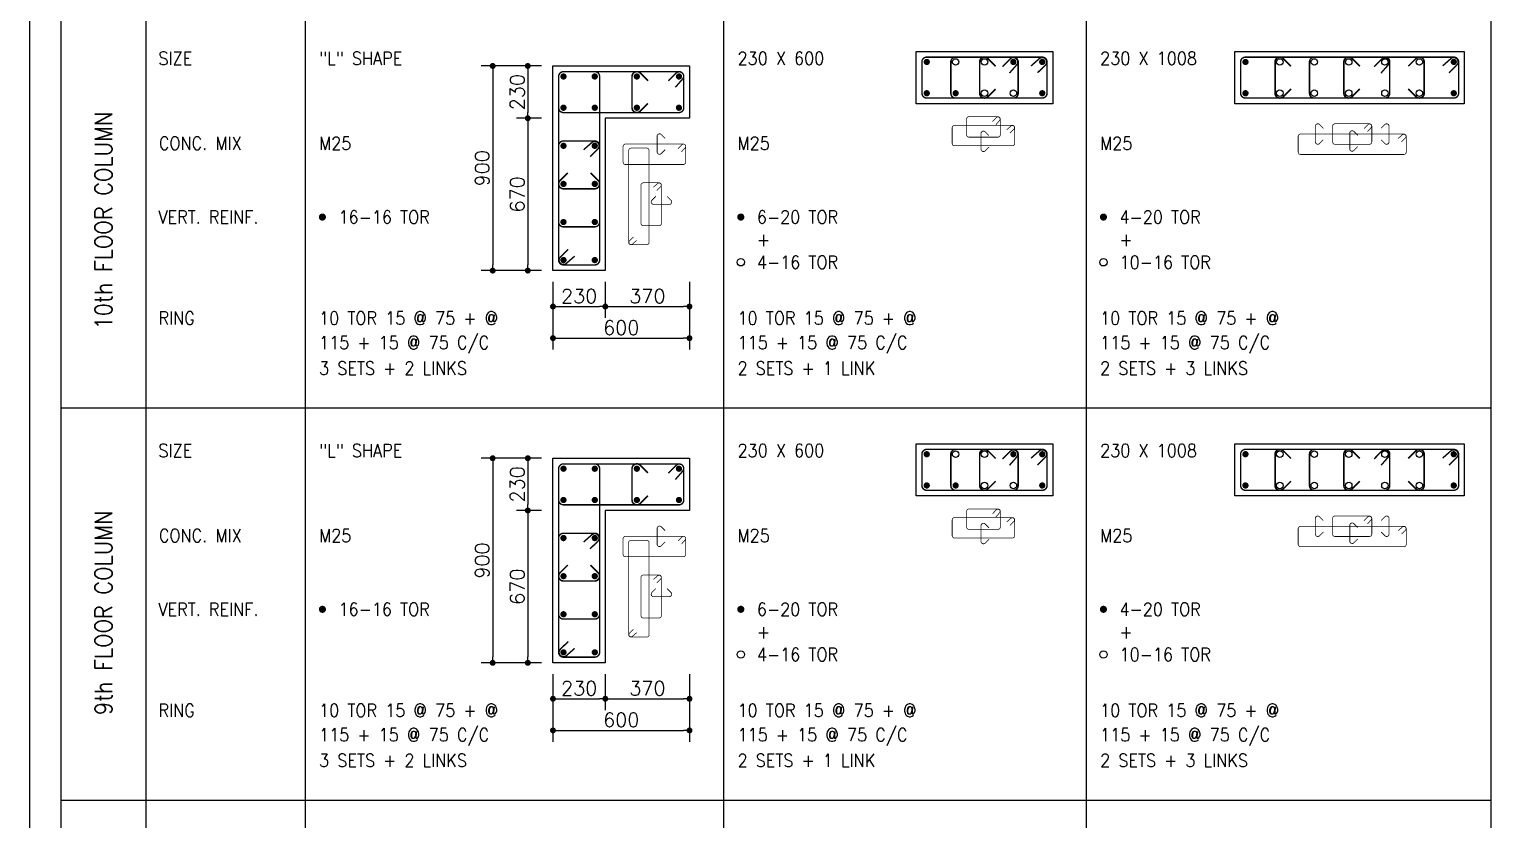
# Model space of a CAD drawing. Extents: x -200722 to 834823, y -494970 to 88783.
# Drawn here: x 329946 to 355894, y -168573 to -154676 of the extents above; entities that cross this region are included whole.
import ezdxf
from ezdxf.enums import TextEntityAlignment as Align

# ---------------------------------------------------------------- set-up
doc = ezdxf.new("R2010")
doc.units = 0
doc.header["$LTSCALE"] = 100
doc.header["$MEASUREMENT"] = 0
doc.header["$PDMODE"] = 34
doc.layers.get('0').update_dxf_attribs({"linetype": 'CONTINUOUS'})
doc.layers.get('DEFPOINTS').update_dxf_attribs({"linetype": 'CONTINUOUS'})
for name, color, linetype in [('5', 4, 'CONTINUOUS'), ('BEAM', 4, 'CONTINUOUS'), ('column', 240, 'CONTINUOUS'), ('STEEL', 6, 'CONTINUOUS'), ('TEXT', 2, 'CONTINUOUS')]:
    doc.layers.add(name, color=color, linetype=linetype)
doc.layers.add('9_PRINT BOUNDARY_NON PRINT', color=32, linetype='CONTINUOUS', plot=False)
doc.layers.add('9_TITLE TEXT', color=7, linetype='CONTINUOUS', lineweight=20)
doc.layers.add('g-dim', color=6, linetype='CONTINUOUS', lineweight=9)
doc.styles.add('ROMANS', font='romans.shx')
doc.styles.get("Standard").update_dxf_attribs({"font": 'simplex.shx'})
doc.dimstyles.new('STANDARD$0', dxfattribs={"dimtxt": 2.5, "dimasz": 2.5, "dimexe": 2, "dimexo": 0.7, "dimgap": 0.9, "dimtad": 1, "dimdec": 0, "dimdsep": 46, "dimtxsty": 'ROMANS', "dimcen": 0.09, "dimclrd": 4, "dimclre": 4, "dimclrt": 3, "dimadec": 0, "dimazin": 0, "dimtfac": 1, "dimtdec": 0, "dimtmove": 0, "dimatfit": 3, "dimfxl": 1, "dimtolj": 1, "dimtzin": 0, "dimarcsym": 0})

# ---------------------------------------------------------------- blocks, each defined once
blk = doc.blocks.new('DOT')
at = {"color": 0, "linetype": 'ByBlock'}
blk.add_line((-0.5, 0), (-1, 0), dxfattribs=at)
at = {"color": 0, "linetype": 'ByBlock', "const_width": 0.5}
blk.add_lwpolyline([(-0.25, 0, 1), (0.25, 0, 1)], format="xyb", close=True, dxfattribs=at)
blk = doc.blocks.new('*D1771')
at = {"layer": 'BEAM', "color": 0, "lineweight": -2, "transparency": 16777216}
for p, q in [((340069, -166017), (340069, -166649)), ((341549, -166017), (341549, -166649)), ((340173, -166449), (341445, -166449))]:
    blk.add_line(p, q, dxfattribs=at)
at = {"layer": 'DEFPOINTS', "color": 0, "lineweight": -3, "transparency": 16777216}
for p in [(340069, -165817), (341549, -165817), (341549, -166449)]:
    blk.add_point(p, dxfattribs=at)
at = {"layer": 'BEAM', "color": 0, "lineweight": -2, "transparency": 16777216, "xscale": 104, "yscale": 104, "zscale": 104, "rotation": 180}
blk.add_blockref('DOT', (340069, -166449), dxfattribs=at)
at = {"layer": 'BEAM', "color": 0, "lineweight": -2, "transparency": 16777216, "xscale": 104, "yscale": 104, "zscale": 104}
blk.add_blockref('DOT', (341549, -166449), dxfattribs=at)
at = {"layer": 'BEAM', "color": 0, "transparency": 16777216, "insert": (340809, -166265), "char_height": 248, "attachment_point": 5}
blk.add_mtext('\\A1;370', dxfattribs=at)
blk = doc.blocks.new('_DOT')
at = {"color": 0, "linetype": 'ByBlock'}
blk.add_line((-0.5, 0), (-1, 0), dxfattribs=at)
at = {"color": 0, "linetype": 'ByBlock', "const_width": 0.5}
blk.add_lwpolyline([(-0.25, 0, 1), (0.25, 0, 1)], format="xyb", close=True, dxfattribs=at)
blk = doc.blocks.new('*D1772')
at = {"layer": 'BEAM', "color": 0, "lineweight": -2, "transparency": 16777216}
for p, q in [((338949, -162217), (338506, -162217)), ((338706, -162321), (338706, -163033)), ((338949, -163137), (338506, -163137))]:
    blk.add_line(p, q, dxfattribs=at)
at = {"layer": 'DEFPOINTS', "color": 0, "lineweight": -3, "transparency": 16777216}
for p in [(339149, -162217, 27583), (338706, -163137), (339149, -163137, 27583)]:
    blk.add_point(p, dxfattribs=at)
at = {"layer": 'BEAM', "color": 0, "lineweight": -2, "transparency": 16777216, "xscale": 104, "yscale": 104, "zscale": 104}
for p, rotation in [((338706, -162217), 90), ((338706, -163137), 270)]:
    blk.add_blockref('DOT', p, dxfattribs=dict(at, rotation=rotation))
at = {"layer": 'BEAM', "color": 0, "transparency": 16777216, "insert": (338522, -162677), "char_height": 248, "attachment_point": 5, "rotation": 90}
blk.add_mtext('\\A1;230', dxfattribs=at)
blk = doc.blocks.new('*D1773')
at = {"layer": 'BEAM', "color": 0, "lineweight": -2, "transparency": 16777216}
for p, q in [((338949, -163137), (338506, -163137)), ((338706, -163241), (338706, -165713)), ((338949, -165817), (338506, -165817))]:
    blk.add_line(p, q, dxfattribs=at)
at = {"layer": 'DEFPOINTS', "color": 0, "lineweight": -3, "transparency": 16777216}
for p in [(339149, -163137, 27583), (338706, -165817), (339149, -165817, 27583)]:
    blk.add_point(p, dxfattribs=at)
at = {"layer": 'BEAM', "color": 0, "lineweight": -2, "transparency": 16777216, "xscale": 104, "yscale": 104, "zscale": 104}
for p, rotation in [((338706, -163137), 90), ((338706, -165817), 270)]:
    blk.add_blockref('DOT', p, dxfattribs=dict(at, rotation=rotation))
at = {"layer": 'BEAM', "color": 0, "transparency": 16777216, "insert": (338522, -164477), "char_height": 248, "attachment_point": 5, "rotation": 90}
blk.add_mtext('\\A1;670', dxfattribs=at)
blk = doc.blocks.new('*D1774')
at = {"layer": 'BEAM', "color": 0, "lineweight": -2, "transparency": 16777216}
for p, q in [((338949, -162217), (337889, -162217)), ((338089, -162321), (338089, -165713)), ((338949, -165817), (337889, -165817))]:
    blk.add_line(p, q, dxfattribs=at)
at = {"layer": 'DEFPOINTS', "color": 0, "lineweight": -3, "transparency": 16777216}
for p in [(339149, -162217, 27583), (338089, -165817), (339149, -165817, 27583)]:
    blk.add_point(p, dxfattribs=at)
at = {"layer": 'BEAM', "color": 0, "lineweight": -2, "transparency": 16777216, "xscale": 104, "yscale": 104, "zscale": 104}
for p, rotation in [((338089, -162217), 90), ((338089, -165817), 270)]:
    blk.add_blockref('DOT', p, dxfattribs=dict(at, rotation=rotation))
at = {"layer": 'BEAM', "color": 0, "transparency": 16777216, "insert": (337905, -164017), "char_height": 248, "attachment_point": 5, "rotation": 90}
blk.add_mtext('\\A1;900', dxfattribs=at)
blk = doc.blocks.new('*D1775')
at = {"layer": 'BEAM', "color": 0, "lineweight": -2, "transparency": 16777216}
for p, q in [((339149, -166017), (339149, -166649)), ((340069, -166017), (340069, -166649)), ((339253, -166449), (339965, -166449))]:
    blk.add_line(p, q, dxfattribs=at)
at = {"layer": 'DEFPOINTS', "color": 0, "lineweight": -3, "transparency": 16777216}
for p in [(339149, -165817), (340069, -165817), (340069, -166449)]:
    blk.add_point(p, dxfattribs=at)
at = {"layer": 'BEAM', "color": 0, "lineweight": -2, "transparency": 16777216, "xscale": 104, "yscale": 104, "zscale": 104, "rotation": 180}
blk.add_blockref('DOT', (339149, -166449), dxfattribs=at)
at = {"layer": 'BEAM', "color": 0, "lineweight": -2, "transparency": 16777216, "xscale": 104, "yscale": 104, "zscale": 104}
blk.add_blockref('DOT', (340069, -166449), dxfattribs=at)
at = {"layer": 'BEAM', "color": 0, "transparency": 16777216, "insert": (339609, -166265), "char_height": 248, "attachment_point": 5}
blk.add_mtext('\\A1;230', dxfattribs=at)
blk = doc.blocks.new('*D1776')
at = {"layer": 'BEAM', "color": 0, "lineweight": -2, "transparency": 16777216}
for p, q in [((339149, -166449), (339149, -167205)), ((341549, -166449), (341549, -167205)), ((339253, -167005), (341445, -167005))]:
    blk.add_line(p, q, dxfattribs=at)
at = {"layer": 'DEFPOINTS', "color": 0, "lineweight": -3, "transparency": 16777216}
for p in [(339149, -166249), (341549, -166249), (341549, -167005)]:
    blk.add_point(p, dxfattribs=at)
at = {"layer": 'BEAM', "color": 0, "lineweight": -2, "transparency": 16777216, "xscale": 104, "yscale": 104, "zscale": 104, "rotation": 180}
blk.add_blockref('DOT', (339149, -167005), dxfattribs=at)
at = {"layer": 'BEAM', "color": 0, "lineweight": -2, "transparency": 16777216, "xscale": 104, "yscale": 104, "zscale": 104}
blk.add_blockref('DOT', (341549, -167005), dxfattribs=at)
at = {"layer": 'BEAM', "color": 0, "transparency": 16777216, "insert": (340349, -166821), "char_height": 248, "attachment_point": 5}
blk.add_mtext('\\A1;600', dxfattribs=at)
blk = doc.blocks.new('*D1777')
at = {"layer": 'BEAM', "color": 0, "lineweight": -2, "transparency": 16777216}
for p, q in [((340069, -159117), (340069, -159749)), ((341549, -159117), (341549, -159749)), ((340173, -159549), (341445, -159549))]:
    blk.add_line(p, q, dxfattribs=at)
at = {"layer": 'DEFPOINTS', "color": 0, "lineweight": -3, "transparency": 16777216}
for p in [(340069, -158917), (341549, -158917), (341549, -159549)]:
    blk.add_point(p, dxfattribs=at)
at = {"layer": 'BEAM', "color": 0, "lineweight": -2, "transparency": 16777216, "xscale": 104, "yscale": 104, "zscale": 104, "rotation": 180}
blk.add_blockref('DOT', (340069, -159549), dxfattribs=at)
at = {"layer": 'BEAM', "color": 0, "lineweight": -2, "transparency": 16777216, "xscale": 104, "yscale": 104, "zscale": 104}
blk.add_blockref('DOT', (341549, -159549), dxfattribs=at)
at = {"layer": 'BEAM', "color": 0, "transparency": 16777216, "insert": (340809, -159365), "char_height": 248, "attachment_point": 5}
blk.add_mtext('\\A1;370', dxfattribs=at)
blk = doc.blocks.new('*D1778')
at = {"layer": 'BEAM', "color": 0, "lineweight": -2, "transparency": 16777216}
for p, q in [((338949, -155317), (338506, -155317)), ((338706, -155421), (338706, -156133)), ((338949, -156237), (338506, -156237))]:
    blk.add_line(p, q, dxfattribs=at)
at = {"layer": 'DEFPOINTS', "color": 0, "lineweight": -3, "transparency": 16777216}
for p in [(339149, -155317, 27583), (338706, -156237), (339149, -156237, 27583)]:
    blk.add_point(p, dxfattribs=at)
at = {"layer": 'BEAM', "color": 0, "lineweight": -2, "transparency": 16777216, "xscale": 104, "yscale": 104, "zscale": 104}
for p, rotation in [((338706, -155317), 90), ((338706, -156237), 270)]:
    blk.add_blockref('DOT', p, dxfattribs=dict(at, rotation=rotation))
at = {"layer": 'BEAM', "color": 0, "transparency": 16777216, "insert": (338522, -155777), "char_height": 248, "attachment_point": 5, "rotation": 90}
blk.add_mtext('\\A1;230', dxfattribs=at)
blk = doc.blocks.new('*D1779')
at = {"layer": 'BEAM', "color": 0, "lineweight": -2, "transparency": 16777216}
for p, q in [((338949, -156237), (338506, -156237)), ((338706, -156341), (338706, -158813)), ((338949, -158917), (338506, -158917))]:
    blk.add_line(p, q, dxfattribs=at)
at = {"layer": 'DEFPOINTS', "color": 0, "lineweight": -3, "transparency": 16777216}
for p in [(339149, -156237, 27583), (338706, -158917), (339149, -158917, 27583)]:
    blk.add_point(p, dxfattribs=at)
at = {"layer": 'BEAM', "color": 0, "lineweight": -2, "transparency": 16777216, "xscale": 104, "yscale": 104, "zscale": 104}
for p, rotation in [((338706, -156237), 90), ((338706, -158917), 270)]:
    blk.add_blockref('DOT', p, dxfattribs=dict(at, rotation=rotation))
at = {"layer": 'BEAM', "color": 0, "transparency": 16777216, "insert": (338522, -157577), "char_height": 248, "attachment_point": 5, "rotation": 90}
blk.add_mtext('\\A1;670', dxfattribs=at)
blk = doc.blocks.new('*D1780')
at = {"layer": 'BEAM', "color": 0, "lineweight": -2, "transparency": 16777216}
for p, q in [((338949, -155317), (337889, -155317)), ((338089, -155421), (338089, -158813)), ((338949, -158917), (337889, -158917))]:
    blk.add_line(p, q, dxfattribs=at)
at = {"layer": 'DEFPOINTS', "color": 0, "lineweight": -3, "transparency": 16777216}
for p in [(339149, -155317, 27583), (338089, -158917), (339149, -158917, 27583)]:
    blk.add_point(p, dxfattribs=at)
at = {"layer": 'BEAM', "color": 0, "lineweight": -2, "transparency": 16777216, "xscale": 104, "yscale": 104, "zscale": 104}
for p, rotation in [((338089, -155317), 90), ((338089, -158917), 270)]:
    blk.add_blockref('DOT', p, dxfattribs=dict(at, rotation=rotation))
at = {"layer": 'BEAM', "color": 0, "transparency": 16777216, "insert": (337905, -157117), "char_height": 248, "attachment_point": 5, "rotation": 90}
blk.add_mtext('\\A1;900', dxfattribs=at)
blk = doc.blocks.new('*D1781')
at = {"layer": 'BEAM', "color": 0, "lineweight": -2, "transparency": 16777216}
for p, q in [((339149, -159117), (339149, -159749)), ((340069, -159117), (340069, -159749)), ((339253, -159549), (339965, -159549))]:
    blk.add_line(p, q, dxfattribs=at)
at = {"layer": 'DEFPOINTS', "color": 0, "lineweight": -3, "transparency": 16777216}
for p in [(339149, -158917), (340069, -158917), (340069, -159549)]:
    blk.add_point(p, dxfattribs=at)
at = {"layer": 'BEAM', "color": 0, "lineweight": -2, "transparency": 16777216, "xscale": 104, "yscale": 104, "zscale": 104, "rotation": 180}
blk.add_blockref('DOT', (339149, -159549), dxfattribs=at)
at = {"layer": 'BEAM', "color": 0, "lineweight": -2, "transparency": 16777216, "xscale": 104, "yscale": 104, "zscale": 104}
blk.add_blockref('DOT', (340069, -159549), dxfattribs=at)
at = {"layer": 'BEAM', "color": 0, "transparency": 16777216, "insert": (339609, -159365), "char_height": 248, "attachment_point": 5}
blk.add_mtext('\\A1;230', dxfattribs=at)
blk = doc.blocks.new('*D1782')
at = {"layer": 'BEAM', "color": 0, "lineweight": -2, "transparency": 16777216}
for p, q in [((339149, -159549), (339149, -160305)), ((341549, -159549), (341549, -160305)), ((339253, -160105), (341445, -160105))]:
    blk.add_line(p, q, dxfattribs=at)
at = {"layer": 'DEFPOINTS', "color": 0, "lineweight": -3, "transparency": 16777216}
for p in [(339149, -159349), (341549, -159349), (341549, -160105)]:
    blk.add_point(p, dxfattribs=at)
at = {"layer": 'BEAM', "color": 0, "lineweight": -2, "transparency": 16777216, "xscale": 104, "yscale": 104, "zscale": 104, "rotation": 180}
blk.add_blockref('DOT', (339149, -160105), dxfattribs=at)
at = {"layer": 'BEAM', "color": 0, "lineweight": -2, "transparency": 16777216, "xscale": 104, "yscale": 104, "zscale": 104}
blk.add_blockref('DOT', (341549, -160105), dxfattribs=at)
at = {"layer": 'BEAM', "color": 0, "transparency": 16777216, "insert": (340349, -159921), "char_height": 248, "attachment_point": 5}
blk.add_mtext('\\A1;600', dxfattribs=at)

msp = doc.modelspace()

# ---------------------------------------------------------------- linework, layer by layer
at = {"color": 18, "true_color": 0x000000}
msp.add_lwpolyline([(330496.4, -183032.7), (421906.4, -183032.7), (421906.4, -118792.7), (330496.4, -118792.7)], close=True, dxfattribs=at)
at = {"layer": '5', "color": 7, "lineweight": -2}
for p, q in [((331996.4, -183032.7), (331996.4, -133732.7)), ((334796.4, -183032.7), (334796.4, -133732.7)), ((342152.3, -183032.7), (342152.3, -133732.7)), ((348527.2, -183032.7), (348527.2, -133732.7)), ((355643.1, -183032.7), (355643.1, -133732.7)), ((330496.4, -161332.7), (355643.1, -161332.7)), ((330496.4, -168232.7), (355643.1, -168232.7))]:
    msp.add_line(p, q, dxfattribs=at)
at = {"layer": '9_PRINT BOUNDARY_NON PRINT', "color": 18, "true_color": 0x000000}
msp.add_lwpolyline([(329946.4, -183582.7), (422456.4, -183582.7), (422456.4, -118242.7), (329946.4, -118242.7)], close=True, dxfattribs=at)
at = {"layer": '9_TITLE TEXT', "color": 18, "true_color": 0x000000}
msp.add_lwpolyline([(421906.4, -118792.7), (330496.4, -118792.7), (330496.4, -183032.7), (421906.4, -183032.7)], dxfattribs=at)
at = {"layer": 'column', "color": 4, "linetype": 'Continuous'}
for points in [[(345535.1, -155061.6), (347935.1, -155061.6), (347935.1, -155981.6), (345535.1, -155981.6), (345535.1, -155061.6)], [(351137.9, -155061.6), (355169.9, -155061.6), (355169.9, -155981.6), (351137.9, -155981.6), (351137.9, -155061.6)], [(340068.5, -156237), (340068.5, -158917), (339148.5, -158917), (339148.5, -155317), (341548.5, -155317), (341548.5, -156237), (340068.5, -156237)], [(340068.5, -155317), (340068.5, -155317.1)], [(345535.1, -161961.6), (347935.1, -161961.6), (347935.1, -162881.6), (345535.1, -162881.6), (345535.1, -161961.6)], [(351137.9, -161961.6), (355169.9, -161961.6), (355169.9, -162881.6), (351137.9, -162881.6), (351137.9, -161961.6)], [(340068.5, -163137), (340068.5, -165817), (339148.5, -165817), (339148.5, -162217), (341548.5, -162217), (341548.5, -163137), (340068.5, -163137)], [(340068.5, -162217), (340068.5, -162217.1)]]:
    msp.add_lwpolyline(points, dxfattribs=at)
at = {"layer": 'g-dim', "color": 62, "lineweight": -2}
for points, const_width in [([(346142.6, -155796.6), (346142.6, -155246.6, -0.4142136), (346227.6, -155161.6), (347242.6, -155161.6, -0.4142136), (347327.6, -155246.6), (347327.6, -155796.6, -0.4142136), (347242.6, -155881.6), (346227.6, -155881.6, -0.4142136)], 25), ([(352447.9, -155796.6), (352447.9, -155246.6, -0.4142136), (352532.9, -155161.6), (353774.9, -155161.6, -0.4142136), (353859.9, -155246.6), (353859.9, -155796.6, -0.4142136), (353774.9, -155881.6), (352532.9, -155881.6, -0.4142136)], 25), ([(346420.4, -156527), (346420.4, -156252, -0.4142136), (346462.9, -156209.5), (346970.4, -156209.5, -0.4142136), (347012.9, -156252), (347012.9, -156527, -0.4142136), (346970.4, -156569.5), (346462.9, -156569.5, -0.4142136)], 12.5), ([(352854.2, -156651.8), (352854.2, -156376.8, -0.4142136), (352896.7, -156334.3), (353501.7, -156334.3, -0.4142136), (353544.2, -156376.8), (353544.2, -156651.8, -0.4142136), (353501.7, -156694.3), (352896.7, -156694.3, -0.4142136)], 12.5), ([(339333.5, -158147), (339883.5, -158147, 0.4142136), (339968.5, -158062), (339968.5, -156722, 0.4142136), (339883.5, -156637), (339333.5, -156637, 0.4142136), (339248.5, -156722), (339248.5, -158062, 0.4142136)], 25), ([(340738.3, -158127.4), (341013.3, -158127.4, 0.4142136), (341055.8, -158084.9), (341055.8, -157414.9, 0.4142136), (341013.3, -157372.4), (340738.3, -157372.4, 0.4142136), (340695.8, -157414.9), (340695.8, -158084.9, 0.4142136)], 12.5), ([(346142.6, -162696.6), (346142.6, -162146.6, -0.4142136), (346227.6, -162061.6), (347242.6, -162061.6, -0.4142136), (347327.6, -162146.6), (347327.6, -162696.6, -0.4142136), (347242.6, -162781.6), (346227.6, -162781.6, -0.4142136)], 25), ([(352447.9, -162696.6), (352447.9, -162146.6, -0.4142136), (352532.9, -162061.6), (353774.9, -162061.6, -0.4142136), (353859.9, -162146.6), (353859.9, -162696.6, -0.4142136), (353774.9, -162781.6), (352532.9, -162781.6, -0.4142136)], 25), ([(346420.4, -163427), (346420.4, -163152, -0.4142136), (346462.9, -163109.5), (346970.4, -163109.5, -0.4142136), (347012.9, -163152), (347012.9, -163427, -0.4142136), (346970.4, -163469.5), (346462.9, -163469.5, -0.4142136)], 12.5), ([(352854.2, -163551.8), (352854.2, -163276.8, -0.4142136), (352896.7, -163234.3), (353501.7, -163234.3, -0.4142136), (353544.2, -163276.8), (353544.2, -163551.8, -0.4142136), (353501.7, -163594.3), (352896.7, -163594.3, -0.4142136)], 12.5), ([(339333.5, -165047), (339883.5, -165047, 0.4142136), (339968.5, -164962), (339968.5, -163622, 0.4142136), (339883.5, -163537), (339333.5, -163537, 0.4142136), (339248.5, -163622), (339248.5, -164962, 0.4142136)], 25), ([(340738.3, -165027.4), (341013.3, -165027.4, 0.4142136), (341055.8, -164984.9), (341055.8, -164314.9, 0.4142136), (341013.3, -164272.4), (340738.3, -164272.4, 0.4142136), (340695.8, -164314.9), (340695.8, -164984.9, 0.4142136)], 12.5)]:
    msp.add_lwpolyline(points, format="xyb", close=True, dxfattribs=dict(at, const_width=const_width))
for points, const_width in [([(347051.7, -155329.8), (347192.4, -155187.7, -0.9275277), (347301, -155297.3), (347173.7, -155442.3)], 25), ([(353584, -155329.8), (353724.7, -155187.7, -0.9275277), (353833.3, -155297.3), (353706, -155442.3)], 25), ([(346875, -156293.6), (346945.3, -156222.5, -0.9275277), (346999.6, -156277.3), (346935.9, -156349.8)], 12.5), ([(353406.3, -156418.4), (353476.7, -156347.3, -0.9275277), (353531, -156402.1), (353467.3, -156474.7)], 12.5), ([(339800.3, -156912.9), (339942.4, -156772.2, 0.9275277), (339832.8, -156663.6), (339687.8, -156791)], 25), ([(340971.7, -157510.3), (341042.8, -157440, 0.9275277), (340988, -157385.7), (340915.5, -157449.3)], 12.5), ([(347051.7, -162229.8), (347192.4, -162087.7, -0.9275277), (347301, -162197.3), (347173.7, -162342.3)], 25), ([(353584, -162229.8), (353724.7, -162087.7, -0.9275277), (353833.3, -162197.3), (353706, -162342.3)], 25), ([(346875, -163193.6), (346945.3, -163122.5, -0.9275277), (346999.6, -163177.3), (346935.9, -163249.8)], 12.5), ([(353406.3, -163318.4), (353476.7, -163247.3, -0.9275277), (353531, -163302.1), (353467.3, -163374.7)], 12.5), ([(339800.3, -163812.9), (339942.4, -163672.2, 0.9275277), (339832.8, -163563.6), (339687.8, -163691)], 25), ([(340971.7, -164410.3), (341042.8, -164340, 0.9275277), (340988, -164285.7), (340915.5, -164349.3)], 12.5)]:
    msp.add_lwpolyline(points, format="xyb", dxfattribs=dict(at, const_width=const_width))
at = {"layer": 'STEEL', "color": 18, "true_color": 0x000000}
for points, const_width in [([(345720.1, -155161.6), (347750.1, -155161.6, -0.4142136), (347835.1, -155246.6), (347835.1, -155796.6, -0.4142136), (347750.1, -155881.6), (345720.1, -155881.6, -0.4142136), (345635.1, -155796.6), (345635.1, -155246.6, -0.4142136)], 25), ([(354984.9, -155161.6), (351322.9, -155161.6, 0.4142136), (351237.9, -155246.6), (351237.9, -155796.6, 0.4142136), (351322.9, -155881.6), (354984.9, -155881.6, 0.4142136), (355069.9, -155796.6), (355069.9, -155246.6, 0.4142136)], 25), ([(339333.5, -155417), (339883.5, -155417, -0.4142136), (339968.5, -155502), (339968.5, -158732, -0.4142136), (339883.5, -158817), (339333.5, -158817, -0.4142136), (339248.5, -158732), (339248.5, -155502, -0.4142136)], 25), ([(339333.5, -155417), (341363.5, -155417, -0.4142136), (341448.5, -155502), (341448.5, -156052, -0.4142136), (341363.5, -156137), (339333.5, -156137, -0.4142136), (339248.5, -156052), (339248.5, -155502, -0.4142136)], 25), ([(346209.1, -156361.3), (347224.1, -156361.3, -0.4142136), (347266.6, -156403.8), (347266.6, -156678.8, -0.4142136), (347224.1, -156721.3), (346209.1, -156721.3, -0.4142136), (346166.6, -156678.8), (346166.6, -156403.8, -0.4142136)], 12.5), ([(340424.6, -156690.7), (341439.6, -156690.7, -0.4142136), (341482.1, -156733.2), (341482.1, -157008.2, -0.4142136), (341439.6, -157050.7), (340424.6, -157050.7, -0.4142136), (340382.1, -157008.2), (340382.1, -156733.2, -0.4142136)], 12.5), ([(354106.7, -156514.3), (352291.7, -156514.3, 0.4142136), (352249.2, -156556.8), (352249.2, -156831.8, 0.4142136), (352291.7, -156874.3), (354106.7, -156874.3, 0.4142136), (354149.2, -156831.8), (354149.2, -156556.8, 0.4142136)], 12.5), ([(340521.8, -156762.4), (340796.8, -156762.4, -0.4142136), (340839.3, -156804.9), (340839.3, -158419.9, -0.4142136), (340796.8, -158462.4), (340521.8, -158462.4, -0.4142136), (340479.3, -158419.9), (340479.3, -156804.9, -0.4142136)], 12.5), ([(335063.8, -157975.2, 1), (335126.3, -157975.2, 1)], 62.5), ([(342419.8, -157975.2, 1), (342482.3, -157975.2, 1)], 62.5), ([(348794.6, -157975.2, 1), (348857.1, -157975.2, 1)], 62.5), ([(345720.1, -162061.6), (347750.1, -162061.6, -0.4142136), (347835.1, -162146.6), (347835.1, -162696.6, -0.4142136), (347750.1, -162781.6), (345720.1, -162781.6, -0.4142136), (345635.1, -162696.6), (345635.1, -162146.6, -0.4142136)], 25), ([(354984.9, -162061.6), (351322.9, -162061.6, 0.4142136), (351237.9, -162146.6), (351237.9, -162696.6, 0.4142136), (351322.9, -162781.6), (354984.9, -162781.6, 0.4142136), (355069.9, -162696.6), (355069.9, -162146.6, 0.4142136)], 25), ([(339333.5, -162317), (339883.5, -162317, -0.4142136), (339968.5, -162402), (339968.5, -165632, -0.4142136), (339883.5, -165717), (339333.5, -165717, -0.4142136), (339248.5, -165632), (339248.5, -162402, -0.4142136)], 25), ([(339333.5, -162317), (341363.5, -162317, -0.4142136), (341448.5, -162402), (341448.5, -162952, -0.4142136), (341363.5, -163037), (339333.5, -163037, -0.4142136), (339248.5, -162952), (339248.5, -162402, -0.4142136)], 25), ([(346209.1, -163261.3), (347224.1, -163261.3, -0.4142136), (347266.6, -163303.8), (347266.6, -163578.8, -0.4142136), (347224.1, -163621.3), (346209.1, -163621.3, -0.4142136), (346166.6, -163578.8), (346166.6, -163303.8, -0.4142136)], 12.5), ([(354106.7, -163414.3), (352291.7, -163414.3, 0.4142136), (352249.2, -163456.8), (352249.2, -163731.8, 0.4142136), (352291.7, -163774.3), (354106.7, -163774.3, 0.4142136), (354149.2, -163731.8), (354149.2, -163456.8, 0.4142136)], 12.5), ([(340424.6, -163590.7), (341439.6, -163590.7, -0.4142136), (341482.1, -163633.2), (341482.1, -163908.2, -0.4142136), (341439.6, -163950.7), (340424.6, -163950.7, -0.4142136), (340382.1, -163908.2), (340382.1, -163633.2, -0.4142136)], 12.5), ([(340521.8, -163662.4), (340796.8, -163662.4, -0.4142136), (340839.3, -163704.9), (340839.3, -165319.9, -0.4142136), (340796.8, -165362.4), (340521.8, -165362.4, -0.4142136), (340479.3, -165319.9), (340479.3, -163704.9, -0.4142136)], 12.5), ([(335063.8, -164875.2, 1), (335126.3, -164875.2, 1)], 62.5), ([(342419.8, -164875.2, 1), (342482.3, -164875.2, 1)], 62.5), ([(348794.6, -164875.2, 1), (348857.1, -164875.2, 1)], 62.5)]:
    msp.add_lwpolyline(points, format="xyb", close=True, dxfattribs=dict(at, const_width=const_width))
at = {"layer": 'STEEL', "color": 40}
for points in [[(346930.2, -155321.5, 28, 28, 0), (346795.2, -155186.5, 28, 28, 0.6681786), (346650.1, -155246.6, 28, 28, 0), (346650.1, -155796.6, 28, 28, 0.6681786), (346795.2, -155856.7, 28, 28, 0), (346930.2, -155721.6, 0, 0, 0)], [(352123, -155321.5, 28, 28, 0), (351988, -155186.5, 28, 28, 0.6681786), (351842.9, -155246.6, 28, 28, 0), (351842.9, -155796.6, 28, 28, 0.6681786), (351988, -155856.7, 28, 28, 0), (352123, -155721.6, 0, 0, 0)], [(353333, -155321.5, 28, 28, 0), (353198, -155186.5, 28, 28, 0.6681786), (353052.9, -155246.6, 28, 28, 0), (353052.9, -155796.6, 28, 28, 0.6681786), (353198, -155856.7, 28, 28, 0), (353333, -155721.6, 0, 0, 0)], [(354184.7, -155321.5, 28, 28, 0), (354319.8, -155186.5, 28, 28, -0.6681786), (354464.9, -155246.6, 28, 28, 0), (354464.9, -155796.6, 28, 28, -0.6681786), (354319.8, -155856.7, 28, 28, 0), (354184.7, -155721.6, 0, 0, 0)], [(340818.7, -155577, 28, 28, 0), (340683.6, -155441.9, 28, 28, 0.6681786), (340538.5, -155502, 28, 28, 0), (340538.5, -156052, 28, 28, 0.6681786), (340683.6, -156112.2, 28, 28, 0), (340818.7, -155977.1, 0, 0, 0)], [(346814.2, -156542.6, 14, 14, 0), (346746.7, -156475, 14, 14, 0.6681786), (346674.1, -156505.1, 14, 14, 0), (346674.1, -156780.1, 14, 14, 0.6681786), (346746.7, -156810.2, 14, 14, 0), (346814.2, -156742.6, 0, 0, 0)], [(352691.8, -156414.3, 14, 14, 0), (352624.3, -156346.7, 14, 14, 0.6681786), (352551.7, -156376.8, 14, 14, 0), (352551.7, -156651.8, 14, 14, 0.6681786), (352624.3, -156681.8, 14, 14, 0), (352691.8, -156614.3, 0, 0, 0)], [(353296.8, -156536.6, 14, 14, 0), (353229.3, -156469.1, 14, 14, 0.6681786), (353156.7, -156499.1, 14, 14, 0), (353156.7, -156774.1, 14, 14, 0.6681786), (353229.3, -156804.2, 14, 14, 0), (353296.8, -156736.6, 0, 0, 0)], [(353706.7, -156414.3, 14, 14, 0), (353774.2, -156346.7, 14, 14, -0.6681786), (353846.7, -156376.8, 14, 14, 0), (353846.7, -156651.8, 14, 14, -0.6681786), (353774.2, -156681.8, 14, 14, 0), (353706.7, -156614.3, 0, 0, 0)], [(341119.6, -156590.7, 14, 14, 0), (341052, -156523.1, 14, 14, 0.6681786), (340979.5, -156553.2, 14, 14, 0), (340979.5, -156828.2, 14, 14, 0.6681786), (341052, -156858.2, 14, 14, 0), (341119.6, -156790.7, 0, 0, 0)], [(339408.5, -157196.9, 28, 28, 0), (339273.4, -157331.9, 28, 28, 0.6681786), (339333.5, -157477, 28, 28, 0), (339883.5, -157477, 28, 28, 0.6681786), (339943.6, -157331.9, 28, 28, 0), (339808.6, -157196.9, 0, 0, 0)], [(340955.8, -157612, 14, 14, 0), (340888.3, -157679.5, 14, 14, 0.6681786), (340918.3, -157752.1, 14, 14, 0), (341193.3, -157752.1, 14, 14, 0.6681786), (341223.4, -157679.5, 14, 14, 0), (341155.9, -157612, 0, 0, 0)], [(346930.2, -162221.5, 28, 28, 0), (346795.2, -162086.5, 28, 28, 0.6681786), (346650.1, -162146.6, 28, 28, 0), (346650.1, -162696.6, 28, 28, 0.6681786), (346795.2, -162756.7, 28, 28, 0), (346930.2, -162621.6, 0, 0, 0)], [(352123, -162221.5, 28, 28, 0), (351988, -162086.5, 28, 28, 0.6681786), (351842.9, -162146.6, 28, 28, 0), (351842.9, -162696.6, 28, 28, 0.6681786), (351988, -162756.7, 28, 28, 0), (352123, -162621.6, 0, 0, 0)], [(353333, -162221.5, 28, 28, 0), (353198, -162086.5, 28, 28, 0.6681786), (353052.9, -162146.6, 28, 28, 0), (353052.9, -162696.6, 28, 28, 0.6681786), (353198, -162756.7, 28, 28, 0), (353333, -162621.6, 0, 0, 0)], [(354184.7, -162221.5, 28, 28, 0), (354319.8, -162086.5, 28, 28, -0.6681786), (354464.9, -162146.6, 28, 28, 0), (354464.9, -162696.6, 28, 28, -0.6681786), (354319.8, -162756.7, 28, 28, 0), (354184.7, -162621.6, 0, 0, 0)], [(340818.7, -162477, 28, 28, 0), (340683.6, -162341.9, 28, 28, 0.6681786), (340538.5, -162402, 28, 28, 0), (340538.5, -162952, 28, 28, 0.6681786), (340683.6, -163012.2, 28, 28, 0), (340818.7, -162877.1, 0, 0, 0)], [(341119.6, -163490.7, 14, 14, 0), (341052, -163423.1, 14, 14, 0.6681786), (340979.5, -163453.2, 14, 14, 0), (340979.5, -163728.2, 14, 14, 0.6681786), (341052, -163758.2, 14, 14, 0), (341119.6, -163690.7, 0, 0, 0)], [(346814.2, -163442.6, 14, 14, 0), (346746.7, -163375, 14, 14, 0.6681786), (346674.1, -163405.1, 14, 14, 0), (346674.1, -163680.1, 14, 14, 0.6681786), (346746.7, -163710.2, 14, 14, 0), (346814.2, -163642.6, 0, 0, 0)], [(352691.8, -163314.3, 14, 14, 0), (352624.3, -163246.7, 14, 14, 0.6681786), (352551.7, -163276.8, 14, 14, 0), (352551.7, -163551.8, 14, 14, 0.6681786), (352624.3, -163581.8, 14, 14, 0), (352691.8, -163514.3, 0, 0, 0)], [(353296.8, -163436.6, 14, 14, 0), (353229.3, -163369.1, 14, 14, 0.6681786), (353156.7, -163399.1, 14, 14, 0), (353156.7, -163674.1, 14, 14, 0.6681786), (353229.3, -163704.2, 14, 14, 0), (353296.8, -163636.6, 0, 0, 0)], [(353706.7, -163314.3, 14, 14, 0), (353774.2, -163246.7, 14, 14, -0.6681786), (353846.7, -163276.8, 14, 14, 0), (353846.7, -163551.8, 14, 14, -0.6681786), (353774.2, -163581.8, 14, 14, 0), (353706.7, -163514.3, 0, 0, 0)], [(339408.5, -164096.9, 28, 28, 0), (339273.4, -164231.9, 28, 28, 0.6681786), (339333.5, -164377, 28, 28, 0), (339883.5, -164377, 28, 28, 0.6681786), (339943.6, -164231.9, 28, 28, 0), (339808.6, -164096.9, 0, 0, 0)], [(340955.8, -164512, 14, 14, 0), (340888.3, -164579.5, 14, 14, 0.6681786), (340918.3, -164652.1, 14, 14, 0), (341193.3, -164652.1, 14, 14, 0.6681786), (341223.4, -164579.5, 14, 14, 0), (341155.9, -164512, 0, 0, 0)]]:
    msp.add_lwpolyline(points, format="xyseb", dxfattribs=at)
at = {"layer": 'STEEL', "color": 18, "true_color": 0x000000}
for points, const_width in [([(347666.9, -155437.5), (347808.9, -155296.8, 0.9275277), (347699.3, -155188.2), (347554.3, -155315.5)], 25), ([(354901.7, -155437.5), (355043.8, -155296.8, 0.9275277), (354934.2, -155188.1), (354789.2, -155315.5)], 25), ([(341177.9, -155579.7), (341318.6, -155437.7, -0.9275277), (341427.2, -155547.2), (341299.9, -155692.3)], 25), ([(347182.6, -156499.3), (347253.6, -156428.9, 0.9275277), (347198.8, -156374.6), (347126.3, -156438.3)], 12.5), ([(341346.8, -156772), (341417.2, -156701, -0.9275277), (341471.5, -156755.8), (341407.8, -156828.3)], 12.5), ([(354065.2, -156652.2), (354136.2, -156581.9, 0.9275277), (354081.4, -156527.6), (354008.9, -156591.2)], 12.5), ([(339416.7, -158541.2), (339274.6, -158681.9, 0.9275277), (339384.2, -158790.5), (339529.2, -158663.1)], 25), ([(340563.4, -158324.5), (340492.3, -158394.8, 0.9275277), (340547.1, -158449.1), (340619.6, -158385.4)], 12.5), ([(347666.9, -162337.5), (347808.9, -162196.8, 0.9275277), (347699.3, -162088.2), (347554.3, -162215.5)], 25), ([(354901.7, -162337.5), (355043.8, -162196.8, 0.9275277), (354934.2, -162088.1), (354789.2, -162215.5)], 25), ([(341177.9, -162479.7), (341318.6, -162337.7, -0.9275277), (341427.2, -162447.2), (341299.9, -162592.3)], 25), ([(347182.6, -163399.3), (347253.6, -163328.9, 0.9275277), (347198.8, -163274.6), (347126.3, -163338.3)], 12.5), ([(354065.2, -163552.2), (354136.2, -163481.9, 0.9275277), (354081.4, -163427.6), (354008.9, -163491.2)], 12.5), ([(341346.8, -163672), (341417.2, -163601, -0.9275277), (341471.5, -163655.8), (341407.8, -163728.3)], 12.5), ([(340563.4, -165224.5), (340492.3, -165294.8, 0.9275277), (340547.1, -165349.1), (340619.6, -165285.4)], 12.5), ([(339416.7, -165441.2), (339274.6, -165581.9, 0.9275277), (339384.2, -165690.5), (339529.2, -165563.1)], 25)]:
    msp.add_lwpolyline(points, format="xyb", dxfattribs=dict(at, const_width=const_width))
at = {"layer": 'STEEL', "color": 18, "linetype": 'Continuous', "true_color": 0x000000, "const_width": 55}
for points in [[(345720.1, -155219.1, -1), (345720.1, -155274.1, -1)], [(347242.6, -155219.1, 1), (347242.6, -155274.1, 1)], [(347750.1, -155219.1, 1), (347750.1, -155274.1, 1)], [(351322.9, -155219.1, -1), (351322.9, -155274.1, -1)], [(354984.9, -155219.1, 1), (354984.9, -155274.1, 1)], [(339333.5, -155474.5, -1), (339333.5, -155529.5, -1)], [(339883.5, -155474.5, 1), (339883.5, -155529.5, 1)], [(340623.5, -155474.5, 1), (340623.5, -155529.5, 1)], [(341363.5, -155474.5, 1), (341363.5, -155529.5, 1)], [(345720.1, -155824.1, 1), (345720.1, -155769.1, 1)], [(346227.6, -155824.1, -1), (346227.6, -155769.1, -1)], [(347750.1, -155824.1, -1), (347750.1, -155769.1, -1)], [(351322.9, -155824.1, 1), (351322.9, -155769.1, 1)], [(354984.9, -155824.1, -1), (354984.9, -155769.1, -1)], [(339333.5, -156079.5, 1), (339333.5, -156024.5, 1)], [(339883.5, -156079.5, -1), (339883.5, -156024.5, -1)], [(340623.5, -156079.5, -1), (340623.5, -156024.5, -1)], [(341363.5, -156079.5, -1), (341363.5, -156024.5, -1)], [(339333.5, -156749.5, 1), (339333.5, -156694.5, 1)], [(339883.5, -156749.5, -1), (339883.5, -156694.5, -1)], [(339333.5, -157419.5, 1), (339333.5, -157364.5, 1)], [(339883.5, -157419.5, -1), (339883.5, -157364.5, -1)], [(339333.5, -158089.5, 1), (339333.5, -158034.5, 1)], [(339883.5, -158089.5, -1), (339883.5, -158034.5, -1)], [(339333.5, -158759.5, 1), (339333.5, -158704.5, 1)], [(339883.5, -158759.5, -1), (339883.5, -158704.5, -1)], [(345720.1, -162119.1, -1), (345720.1, -162174.1, -1)], [(347242.6, -162119.1, 1), (347242.6, -162174.1, 1)], [(347750.1, -162119.1, 1), (347750.1, -162174.1, 1)], [(351322.9, -162119.1, -1), (351322.9, -162174.1, -1)], [(354984.9, -162119.1, 1), (354984.9, -162174.1, 1)], [(339333.5, -162374.5, -1), (339333.5, -162429.5, -1)], [(339883.5, -162374.5, 1), (339883.5, -162429.5, 1)], [(340623.5, -162374.5, 1), (340623.5, -162429.5, 1)], [(341363.5, -162374.5, 1), (341363.5, -162429.5, 1)], [(345720.1, -162724.1, 1), (345720.1, -162669.1, 1)], [(346227.6, -162724.1, -1), (346227.6, -162669.1, -1)], [(347750.1, -162724.1, -1), (347750.1, -162669.1, -1)], [(351322.9, -162724.1, 1), (351322.9, -162669.1, 1)], [(354984.9, -162724.1, -1), (354984.9, -162669.1, -1)], [(339333.5, -162979.5, 1), (339333.5, -162924.5, 1)], [(339883.5, -162979.5, -1), (339883.5, -162924.5, -1)], [(340623.5, -162979.5, -1), (340623.5, -162924.5, -1)], [(341363.5, -162979.5, -1), (341363.5, -162924.5, -1)], [(339333.5, -163649.5, 1), (339333.5, -163594.5, 1)], [(339883.5, -163649.5, -1), (339883.5, -163594.5, -1)], [(339333.5, -164319.5, 1), (339333.5, -164264.5, 1)], [(339883.5, -164319.5, -1), (339883.5, -164264.5, -1)], [(339333.5, -164989.5, 1), (339333.5, -164934.5, 1)], [(339883.5, -164989.5, -1), (339883.5, -164934.5, -1)], [(339333.5, -165659.5, 1), (339333.5, -165604.5, 1)], [(339883.5, -165659.5, -1), (339883.5, -165604.5, -1)]]:
    msp.add_lwpolyline(points, format="xyb", close=True, dxfattribs=at)
at = {"layer": 'STEEL', "color": 0}
for centre, radius in [((346227.6, -155246.6), 57), ((346735.1, -155246.6), 57), ((351927.9, -155246.6), 57), ((352532.9, -155246.6), 57), ((353137.9, -155246.6), 57), ((353774.9, -155246.6), 57), ((354379.9, -155246.6), 57), ((346735.1, -155796.6), 57), ((347242.6, -155796.6), 57), ((351927.9, -155796.6), 57), ((352532.9, -155796.6), 57), ((353137.9, -155796.6), 57), ((353774.9, -155796.6), 57), ((354379.9, -155796.6), 57), ((342451, -158770.1), 65.3), ((348825.8, -158770.1), 65.3), ((346227.6, -162146.6), 57), ((346735.1, -162146.6), 57), ((351927.9, -162146.6), 57), ((352532.9, -162146.6), 57), ((353137.9, -162146.6), 57), ((353774.9, -162146.6), 57), ((354379.9, -162146.6), 57), ((346735.1, -162696.6), 57), ((347242.6, -162696.6), 57), ((351927.9, -162696.6), 57), ((352532.9, -162696.6), 57), ((353137.9, -162696.6), 57), ((353774.9, -162696.6), 57), ((354379.9, -162696.6), 57), ((342451, -165670.1), 65.3), ((348825.8, -165670.1), 65.3)]:
    msp.add_circle(centre, radius, dxfattribs=at)

# ---------------------------------------------------------------- texts
at = {"layer": 'TEXT', "color": 18, "ltscale": 5, "true_color": 0x000000, "style": 'ROMANS', "width": 0.9}
for s, p in [('SIZE', (332213, -155182.7)), ('"L" SHAPE', (335036.6, -155182.7)), ('230 X 600', (342392.6, -155182.7)), ('230 X 1008', (348767.4, -155182.7)), ('CONC. MIX', (332219.6, -156677.7)), ('M25', (335036.6, -156677.7)), ('M25', (342392.6, -156677.7)), ('M25', (348767.4, -156677.7)), ('VERT. REINF.', (332213, -157975.2)), ('16-16 TOR', (335378.2, -157975.2)), ('6-20 TOR', (342734.2, -157975.2)), ('4-20 TOR', (349109.1, -157975.2)), ('+', (342734.2, -158372.7)), ('+', (349109.1, -158372.7)), ('4-16 TOR', (342734.2, -158770.1)), ('10-16 TOR', (349109.1, -158770.1)), ('RING', (332213, -159752.7)), ('10 TOR 15 @ 75 + @ ', (335036.6, -159752.7)), ('10 TOR 15 @ 75 + @ ', (342392.6, -159752.7)), ('10 TOR 15 @ 75 + @ ', (348767.4, -159752.7)), ('115 + 15 @ 75 C/C', (335036.6, -160182.3)), ('115 + 15 @ 75 C/C', (342392.6, -160182.3)), ('115 + 15 @ 75 C/C', (348767.4, -160182.3)), ('3 SETS + 2 LINKS', (335036.6, -160632.8)), ('2 SETS + 1 LINK', (342392.6, -160632.8)), ('2 SETS + 3 LINKS', (348767.4, -160632.8)), ('SIZE', (332213, -162082.7)), ('"L" SHAPE', (335036.6, -162082.7)), ('230 X 600', (342392.6, -162082.7)), ('230 X 1008', (348767.4, -162082.7)), ('CONC. MIX', (332219.6, -163577.7)), ('M25', (335036.6, -163577.7)), ('M25', (342392.6, -163577.7)), ('M25', (348767.4, -163577.7)), ('VERT. REINF.', (332213, -164875.2)), ('16-16 TOR', (335378.2, -164875.2)), ('6-20 TOR', (342734.2, -164875.2)), ('4-20 TOR', (349109.1, -164875.2)), ('+', (342734.2, -165272.7)), ('+', (349109.1, -165272.7)), ('4-16 TOR', (342734.2, -165670.1)), ('10-16 TOR', (349109.1, -165670.1)), ('RING', (332213, -166652.7)), ('10 TOR 15 @ 75 + @ ', (335036.6, -166652.7)), ('10 TOR 15 @ 75 + @ ', (342392.6, -166652.7)), ('10 TOR 15 @ 75 + @ ', (348767.4, -166652.7)), ('115 + 15 @ 75 C/C', (335036.6, -167082.3)), ('115 + 15 @ 75 C/C', (342392.6, -167082.3)), ('115 + 15 @ 75 C/C', (348767.4, -167082.3)), ('3 SETS + 2 LINKS', (335036.6, -167532.8)), ('2 SETS + 1 LINK', (342392.6, -167532.8)), ('2 SETS + 3 LINKS', (348767.4, -167532.8))]:
    msp.add_text(s, height=230, dxfattribs=at).set_placement(p, align=Align.MIDDLE_LEFT)
for s, p in [('10th FLOOR COLUMN', (331246.4, -158035.5)), ('9th FLOOR COLUMN', (331246.4, -164935.5))]:
    msp.add_text(s, height=300, rotation=90, dxfattribs=at).set_placement(p, align=Align.MIDDLE)

# ---------------------------------------------------------------- dimensions: what is measured, and where the dimension line sits
at = {"layer": 'BEAM', "color": 18, "true_color": 0x000000}
for base, p1, p2, picture, middle in [((338089.1, -158917, -27583.4), (339148.5, -155317), (339148.5, -158917), '*D1780', (337905.1, -157117, -27583.4)), ((338706.1, -156237, -27583.4), (339148.5, -155317), (339148.5, -156237), '*D1778', (338522.1, -155777, -27583.4)), ((338706.1, -158917, -27583.4), (339148.5, -156237), (339148.5, -158917), '*D1779', (338522.1, -157577, -27583.4)), ((338089.1, -165817, -27583.4), (339148.5, -162217), (339148.5, -165817), '*D1774', (337905.1, -164017, -27583.4)), ((338706.1, -163137, -27583.4), (339148.5, -162217), (339148.5, -163137), '*D1772', (338522.1, -162677, -27583.4)), ((338706.1, -165817, -27583.4), (339148.5, -163137), (339148.5, -165817), '*D1773', (338522.1, -164477, -27583.4))]:
    dim = msp.add_linear_dim(base=base, p1=p1, p2=p2, angle=90, dimstyle='STANDARD$0', override={"dimscale": 8, "dimtxt": 31, "dimasz": 13, "dimexe": 25, "dimexo": 25, "dimgap": 7.5, "dimlfac": 0.25, "dimzin": 3, "dimtxsty": 'Standard', "dimblk": 'DOT', "dimcen": 3, "dimdle": 4, "dimclrd": 0, "dimclre": 0, "dimclrt": 0, "dimtmove": 2, "dimldrblk": 'DOT', "dimtzin": 3}, dxfattribs=at)
    dim.commit()
    dim.dimension.update_dxf_attribs({"geometry": picture, "text_midpoint": middle})
for base, p1, p2, picture, middle in [((340068.5, -159548.9), (339148.5, -158917), (340068.5, -158917), '*D1781', (339608.5, -159364.9)), ((341548.5, -159548.9), (340068.5, -158917), (341548.5, -158917), '*D1777', (340808.5, -159364.9)), ((341548.5, -160104.5), (339148.5, -159348.9), (341548.5, -159348.9), '*D1782', (340348.5, -159920.5)), ((340068.5, -166448.9), (339148.5, -165817), (340068.5, -165817), '*D1775', (339608.5, -166264.9)), ((341548.5, -166448.9), (340068.5, -165817), (341548.5, -165817), '*D1771', (340808.5, -166264.9)), ((341548.5, -167004.5), (339148.5, -166248.9), (341548.5, -166248.9), '*D1776', (340348.5, -166820.5))]:
    dim = msp.add_linear_dim(base=base, p1=p1, p2=p2, dimstyle='STANDARD$0', override={"dimscale": 8, "dimtxt": 31, "dimasz": 13, "dimexe": 25, "dimexo": 25, "dimgap": 7.5, "dimlfac": 0.25, "dimzin": 3, "dimtxsty": 'Standard', "dimblk": 'DOT', "dimcen": 3, "dimdle": 4, "dimclrd": 0, "dimclre": 0, "dimclrt": 0, "dimtmove": 2, "dimldrblk": 'DOT', "dimtzin": 3}, dxfattribs=at)
    dim.commit()
    dim.dimension.update_dxf_attribs({"geometry": picture, "text_midpoint": middle})

doc.saveas('drawing.dxf')
